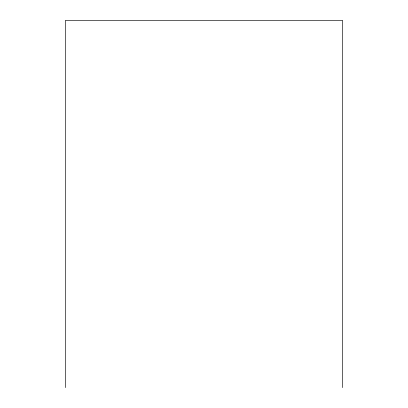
<?xml version="1.0" encoding="UTF-8"?>
<svg xmlns="http://www.w3.org/2000/svg" width="408" height="408" viewBox="0 0 408 408"><rect width="100%" height="100%" fill="white"/><g stroke="black" fill="none" stroke-linecap="round" stroke-linejoin="round"><path stroke-width="0.61" d="M342.593 387.6L342.593 20.4L65.407 20.4L65.407 387.6"/></g></svg>
